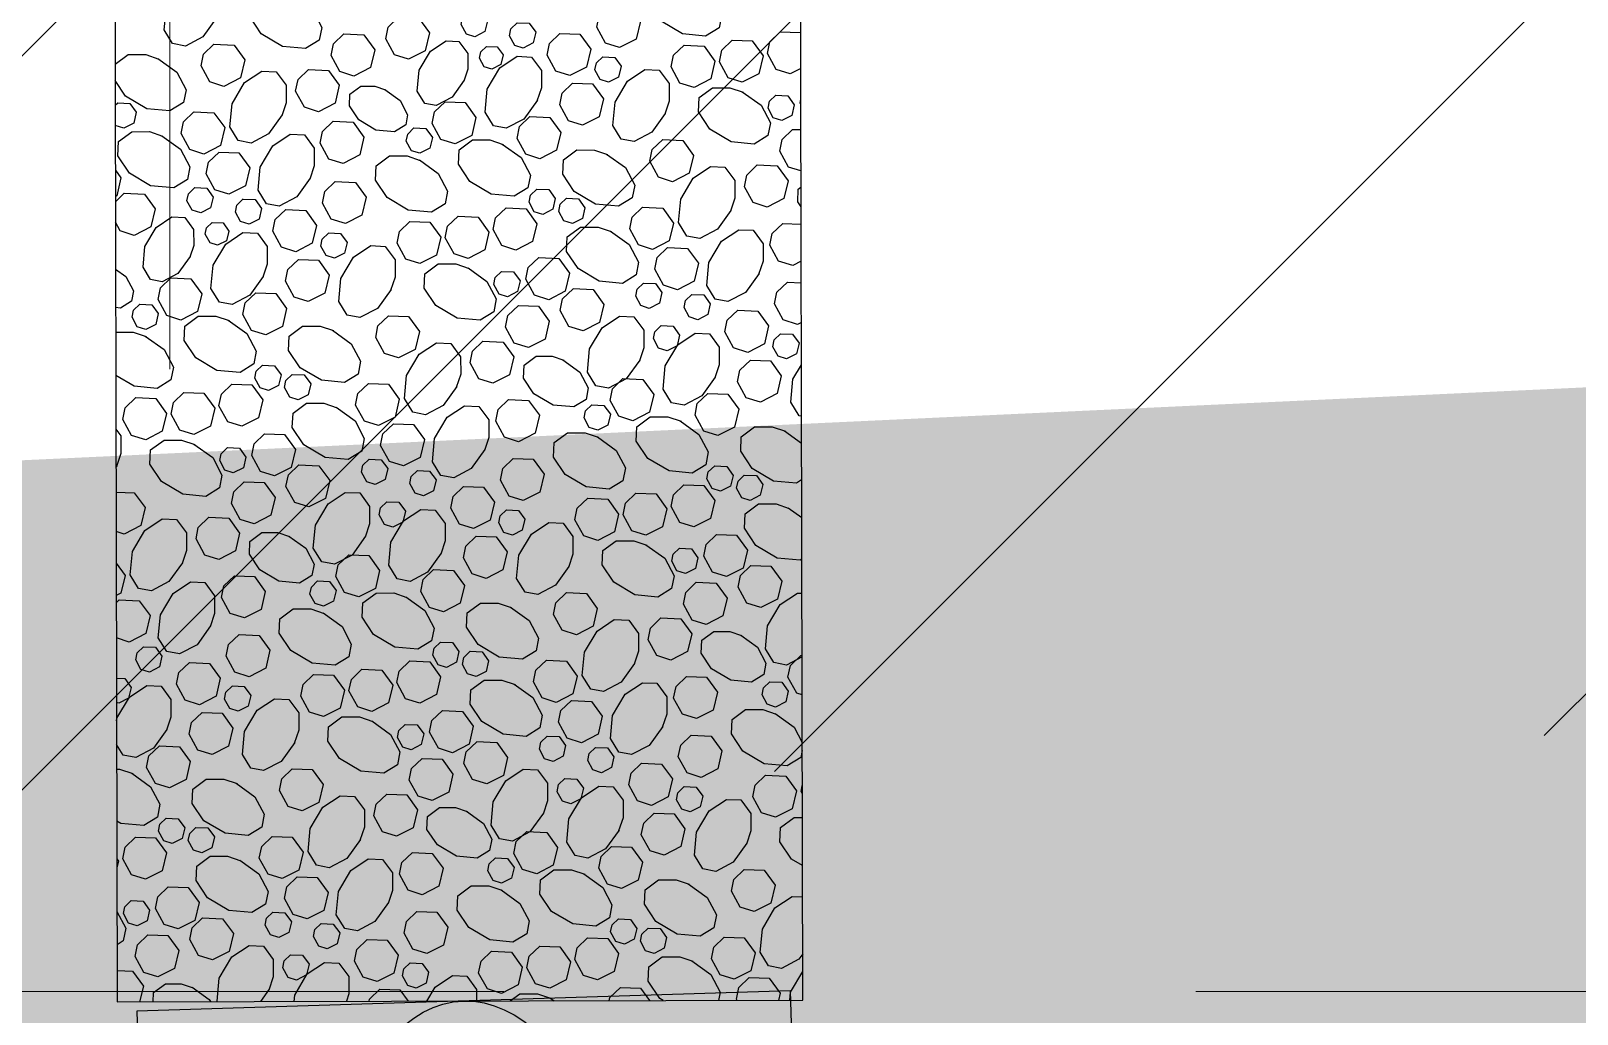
# Model space of a CAD drawing. Header units: feet. Extents: x 7707 to 9528, y 2602 to 5512.
# Drawn here: x 8616.71 to 8627.89, y 4011.76 to 4018.87 of the extents above; entities that cross this region are included whole.
import ezdxf

# ---------------------------------------------------------------- set-up
doc = ezdxf.new("R2010")
doc.units = ezdxf.units.FT
doc.header["$LTSCALE"] = 0.4
doc.header["$MEASUREMENT"] = 0
doc.linetypes.add('HIDDEN', pattern=[0.375, 0.25, -0.125])
for name, color, linetype in [('ECB', 84, 'Continuous'), ('grid', 254, 'HIDDEN'), ('SODDED LOT', 2, 'Continuous'), ('STORM', 7, 'Continuous'), ('STORM INLET', 7, 'Continuous')]:
    doc.layers.add(name, color=color, linetype=linetype)

# ---------------------------------------------------------------- blocks, each defined once
blk = doc.blocks.new('A$C4CC417DA')
at = {"layer": 'STORM', "color": 1, "flags": 128}
blk.add_lwpolyline([(3.97, 16.571), (0, 7.94), (17.261, 0), (21.231, 8.631)], close=True, dxfattribs=at)
for points in [[(8.919, 13.983), (9.046, 14.23), (9.056, 14.232)], [(9.501, 14.027), (9.507, 13.863), (9.369, 13.711), (9.117, 13.695), (8.984, 13.792), (8.919, 13.983)], [(9.692, 13.557), (9.768, 13.705), (9.918, 13.734), (10.039, 13.64), (10.045, 13.485), (9.962, 13.394), (9.811, 13.384), (9.731, 13.443), (9.692, 13.557)], [(9.953, 13.819), (9.932, 13.817), (9.892, 13.847)], [(8.745, 13.331), (8.872, 13.578), (9.122, 13.628), (9.323, 13.47), (9.333, 13.211), (9.195, 13.06), (8.943, 13.043), (8.81, 13.141), (8.745, 13.331)], [(10.218, 13.57), (10.27, 13.673)], [(10.79, 13.433), (10.668, 13.299), (10.416, 13.282), (10.283, 13.38), (10.218, 13.57)], [(7.812, 13.172), (8.091, 13.331), (8.366, 13.345), (8.513, 13.24), (8.539, 13.019), (8.378, 12.741), (8.096, 12.548), (7.811, 12.503), (7.634, 12.595), (7.588, 12.82), (7.69, 13.042), (7.823, 13.182)], [(9.452, 13.156), (9.732, 13.315), (10.007, 13.329), (10.153, 13.224), (10.18, 13.003), (10.018, 12.725), (9.736, 12.531), (9.452, 12.487), (9.275, 12.579), (9.228, 12.804), (9.33, 13.025), (9.463, 13.165)], [(11.244, 13.225), (11.161, 13.212), (11.002, 13.295), (10.993, 13.34)], [(10.46, 12.918), (10.587, 13.164), (10.838, 13.214), (11.038, 13.056), (11.048, 12.798), (10.91, 12.646), (10.659, 12.63), (10.526, 12.727), (10.46, 12.918)], [(11.344, 12.9), (11.46, 13.125)], [(8.53, 12.695), (8.657, 12.942), (8.907, 12.991), (9.108, 12.834), (9.118, 12.575), (8.98, 12.423), (8.728, 12.407), (8.595, 12.505), (8.53, 12.695)], [(11.927, 12.911), (11.932, 12.78), (11.794, 12.628), (11.542, 12.612), (11.409, 12.709), (11.344, 12.9)], [(12.111, 12.616), (12.198, 12.786)], [(10.878, 12.322), (11.037, 12.043), (11.051, 11.768), (10.946, 11.621), (10.725, 11.595), (10.447, 11.756), (10.253, 12.038), (10.209, 12.323), (10.301, 12.5), (10.526, 12.546), (10.747, 12.444), (10.887, 12.311)], [(11.836, 12.309), (11.994, 12.029), (12.008, 11.754), (11.904, 11.608), (11.682, 11.582), (11.404, 11.743), (11.211, 12.025), (11.167, 12.309), (11.258, 12.486), (11.484, 12.533), (11.705, 12.431), (11.845, 12.298)], [(12.697, 12.557), (12.699, 12.496), (12.561, 12.345), (12.309, 12.328), (12.176, 12.426), (12.111, 12.616)], [(7.594, 11.99), (7.721, 12.237), (7.971, 12.286), (8.172, 12.128), (8.182, 11.87), (8.044, 11.719), (7.792, 11.702), (7.659, 11.8), (7.594, 11.99)], [(9.276, 12.061), (9.434, 11.782), (9.449, 11.506), (9.344, 11.36), (9.123, 11.334), (8.845, 11.495), (8.651, 11.777), (8.607, 12.062), (8.699, 12.238), (8.924, 12.285), (9.145, 12.183), (9.285, 12.05)], [(12.718, 12.23), (12.794, 12.378), (12.945, 12.408), (13.065, 12.314), (13.071, 12.158), (12.988, 12.068), (12.837, 12.058), (12.757, 12.116), (12.718, 12.23)], [(13.879, 12.013), (13.86, 11.986), (13.64, 11.96), (13.362, 12.121), (13.232, 12.31)], [(9.591, 11.877), (9.718, 12.124), (9.969, 12.173), (10.17, 12.015), (10.179, 11.757), (10.041, 11.605), (9.79, 11.589), (9.657, 11.687), (9.591, 11.877)], [(12.175, 11.829), (12.302, 12.076), (12.552, 12.125), (12.753, 11.967), (12.763, 11.709), (12.625, 11.557), (12.373, 11.541), (12.24, 11.638), (12.175, 11.829)], [(12.874, 11.698), (13.001, 11.945), (13.251, 11.995), (13.452, 11.837), (13.462, 11.578), (13.324, 11.427), (13.073, 11.41), (12.939, 11.508), (12.874, 11.698)], [(13.963, 11.715), (14.216, 11.858)], [(8.201, 11.604), (8.278, 11.752), (8.428, 11.782), (8.548, 11.687), (8.554, 11.532), (8.471, 11.441), (8.32, 11.431), (8.24, 11.49), (8.202, 11.604)], [(10.978, 11.312), (11.105, 11.558), (11.355, 11.608), (11.556, 11.45), (11.566, 11.192), (11.428, 11.04), (11.176, 11.024), (11.043, 11.121), (10.978, 11.311)], [(14.681, 11.644), (14.691, 11.561), (14.53, 11.283), (14.247, 11.09), (13.963, 11.045), (13.786, 11.137), (13.739, 11.362), (13.841, 11.584), (13.974, 11.724)], [(7.658, 11.203), (7.785, 11.449), (8.035, 11.499), (8.236, 11.341), (8.246, 11.082), (8.108, 10.931), (7.856, 10.915), (7.723, 11.012), (7.658, 11.202)], [(8.357, 11.072), (8.484, 11.319), (8.735, 11.368), (8.936, 11.21), (8.945, 10.952), (8.808, 10.8), (8.556, 10.784), (8.423, 10.881), (8.357, 11.072)], [(10.326, 11.231), (10.453, 11.478), (10.703, 11.527), (10.904, 11.37), (10.914, 11.111), (10.776, 10.96), (10.524, 10.943), (10.391, 11.041), (10.326, 11.231)], [(11.707, 11.342), (11.783, 11.49), (11.933, 11.52), (12.054, 11.425), (12.06, 11.27), (11.977, 11.179), (11.826, 11.169), (11.746, 11.228), (11.707, 11.342)], [(12.884, 11.157), (13.042, 10.878), (13.056, 10.603), (12.951, 10.456), (12.73, 10.43), (12.452, 10.591), (12.259, 10.873), (12.214, 11.158), (12.306, 11.335), (12.532, 11.381), (12.753, 11.279), (12.893, 11.146)], [(14.954, 11.313), (15.154, 11.426)], [(9.447, 11.088), (9.726, 11.246), (10.001, 11.261), (10.147, 11.156), (10.174, 10.935), (10.013, 10.657), (9.731, 10.463), (9.446, 10.419), (9.269, 10.511), (9.222, 10.736), (9.325, 10.957), (9.457, 11.097)], [(13.047, 10.968), (13.174, 11.215), (13.425, 11.264), (13.625, 11.106), (13.635, 10.848), (13.497, 10.696), (13.246, 10.68), (13.112, 10.777), (13.047, 10.968)], [(15.679, 11.185), (15.682, 11.16), (15.521, 10.882), (15.239, 10.688), (14.954, 10.644), (14.777, 10.736), (14.73, 10.961), (14.833, 11.183), (14.965, 11.322)], [(11.284, 10.799), (11.36, 10.947), (11.51, 10.978), (11.63, 10.883), (11.636, 10.727), (11.553, 10.637), (11.402, 10.627), (11.323, 10.685), (11.284, 10.799)], [(11.922, 10.775), (11.998, 10.923), (12.148, 10.952), (12.269, 10.858), (12.275, 10.703), (12.192, 10.612), (12.041, 10.602), (11.961, 10.66), (11.922, 10.775)], [(14.286, 10.951), (14.362, 11.1), (14.513, 11.129), (14.633, 11.034), (14.639, 10.879), (14.556, 10.788), (14.405, 10.779), (14.325, 10.837), (14.286, 10.951)], [(16.907, 10.62), (16.92, 10.377), (16.815, 10.232), (16.594, 10.205), (16.316, 10.366), (16.122, 10.648), (16.078, 10.933), (16.107, 10.988)], [(7.276, 10.728), (7.352, 10.876), (7.503, 10.905), (7.623, 10.811), (7.629, 10.656), (7.546, 10.565), (7.395, 10.555), (7.315, 10.613), (7.276, 10.728)], [(8.367, 10.531), (8.525, 10.251), (8.539, 9.976), (8.434, 9.83), (8.213, 9.803), (7.935, 9.965), (7.742, 10.247), (7.697, 10.532), (7.79, 10.708), (8.015, 10.755), (8.236, 10.653), (8.376, 10.52)], [(10.438, 10.687), (10.717, 10.845), (10.993, 10.859), (11.139, 10.754), (11.165, 10.533), (11.004, 10.256), (10.722, 10.062), (10.437, 10.017), (10.26, 10.109), (10.214, 10.335), (10.316, 10.556), (10.449, 10.696)], [(13.998, 10.632), (14.074, 10.78), (14.225, 10.81), (14.345, 10.715), (14.351, 10.56), (14.268, 10.469), (14.117, 10.459), (14.037, 10.517), (13.998, 10.632)], [(15.461, 10.508), (15.588, 10.755), (15.839, 10.805), (16.04, 10.647), (16.049, 10.388), (15.911, 10.237), (15.659, 10.221), (15.526, 10.318), (15.461, 10.508)], [(8.53, 10.341), (8.657, 10.588), (8.908, 10.638), (9.108, 10.48), (9.118, 10.221), (8.98, 10.07), (8.729, 10.053), (8.595, 10.151), (8.53, 10.341)], [(9.769, 10.325), (9.846, 10.473), (9.996, 10.503), (10.116, 10.408), (10.123, 10.253), (10.04, 10.162), (9.889, 10.152), (9.809, 10.211), (9.77, 10.325)], [(12.23, 10.306), (12.389, 10.026), (12.403, 9.751), (12.298, 9.605), (12.077, 9.579), (11.799, 9.74), (11.606, 10.022), (11.561, 10.307), (11.653, 10.483), (11.878, 10.53), (12.1, 10.428), (12.24, 10.295)], [(13.23, 10.46), (13.51, 10.618), (13.785, 10.632), (13.931, 10.527), (13.957, 10.306), (13.796, 10.029), (13.514, 9.835), (13.229, 9.79), (13.053, 9.882), (13.006, 10.108), (13.108, 10.329), (13.241, 10.469)], [(14.871, 10.258), (14.998, 10.505), (15.248, 10.555), (15.449, 10.397), (15.459, 10.138), (15.321, 9.987), (15.069, 9.971), (14.936, 10.068), (14.871, 10.258)], [(16.883, 10.613), (16.891, 10.627)], [(17.386, 10.4), (17.333, 10.342), (17.081, 10.325), (16.948, 10.423), (16.883, 10.613)], [(6.853, 10.185), (6.929, 10.333), (7.079, 10.363), (7.199, 10.268), (7.206, 10.113), (7.123, 10.022), (6.971, 10.012), (6.892, 10.071), (6.853, 10.185)], [(7.393, 10.203), (7.462, 10.336), (7.597, 10.362), (7.706, 10.277), (7.711, 10.138), (7.636, 10.056), (7.501, 10.047), (7.429, 10.1), (7.394, 10.202)], [(14.056, 10.136), (14.183, 10.383), (14.434, 10.432), (14.634, 10.274), (14.644, 10.016), (14.506, 9.865), (14.254, 9.848), (14.121, 9.946), (14.056, 10.136)], [(9.481, 10.005), (9.557, 10.153), (9.708, 10.183), (9.828, 10.089), (9.834, 9.933), (9.751, 9.843), (9.6, 9.833), (9.52, 9.891), (9.481, 10.005)], [(10.944, 9.882), (11.071, 10.129), (11.322, 10.178), (11.523, 10.021), (11.533, 9.762), (11.395, 9.611), (11.143, 9.594), (11.01, 9.692), (10.945, 9.882)], [(12.366, 9.987), (12.493, 10.233), (12.744, 10.283), (12.945, 10.125), (12.954, 9.867), (12.816, 9.715), (12.565, 9.699), (12.432, 9.796), (12.366, 9.986)], [(16.276, 9.975), (16.527, 10.118), (16.775, 10.13), (16.907, 10.036), (16.93, 9.837), (16.785, 9.587), (16.531, 9.413), (16.275, 9.373), (16.116, 9.455), (16.074, 9.658), (16.166, 9.858), (16.286, 9.983)], [(17.032, 10.068), (17.108, 10.217), (17.258, 10.246), (17.379, 10.152), (17.385, 9.996), (17.302, 9.906), (17.151, 9.896), (17.071, 9.954), (17.032, 10.068)], [(18.086, 10.078), (18.167, 10.02), (18.193, 9.799), (18.032, 9.521), (17.75, 9.327), (17.465, 9.283), (17.288, 9.375), (17.241, 9.6), (17.344, 9.821), (17.477, 9.961)], [(17.466, 9.952), (17.745, 10.11), (17.987, 10.123)], [(7.691, 9.727), (7.834, 9.475), (7.846, 9.227), (7.752, 9.096), (7.553, 9.072), (7.303, 9.217), (7.129, 9.471), (7.089, 9.727), (7.171, 9.886), (7.374, 9.928), (7.573, 9.837), (7.699, 9.717)], [(8.713, 9.833), (8.993, 9.992), (9.268, 10.006), (9.414, 9.901), (9.441, 9.68), (9.279, 9.402), (8.997, 9.209), (8.713, 9.164), (8.536, 9.256), (8.489, 9.481), (8.591, 9.703), (8.724, 9.843)], [(10.354, 9.632), (10.481, 9.879), (10.731, 9.928), (10.932, 9.77), (10.942, 9.512), (10.804, 9.36), (10.552, 9.344), (10.419, 9.442), (10.354, 9.632)], [(14.829, 9.71), (14.905, 9.858), (15.055, 9.888), (15.176, 9.793), (15.182, 9.638), (15.099, 9.547), (14.948, 9.537), (14.868, 9.596), (14.829, 9.71)], [(15.355, 9.724), (15.482, 9.97), (15.733, 10.02), (15.933, 9.862), (15.943, 9.604), (15.805, 9.452), (15.553, 9.436), (15.42, 9.533), (15.355, 9.724)], [(18.634, 9.826), (18.597, 9.823), (18.526, 9.875)], [(7.849, 9.36), (7.976, 9.607), (8.227, 9.656), (8.428, 9.499), (8.438, 9.24), (8.3, 9.089), (8.048, 9.072), (7.915, 9.17), (7.85, 9.36)], [(9.539, 9.509), (9.666, 9.756), (9.917, 9.806), (10.117, 9.648), (10.127, 9.389), (9.989, 9.238), (9.737, 9.222), (9.605, 9.319), (9.539, 9.509)], [(13.882, 9.484), (14.009, 9.731), (14.259, 9.781), (14.46, 9.623), (14.47, 9.365), (14.332, 9.213), (14.08, 9.197), (13.947, 9.294), (13.882, 9.484)], [(18.183, 9.474), (18.311, 9.721), (18.561, 9.771), (18.762, 9.613), (18.772, 9.354), (18.634, 9.203), (18.382, 9.187), (18.249, 9.284), (18.183, 9.474)], [(19.535, 9.411), (19.39, 9.311), (19.105, 9.266), (18.929, 9.358), (18.882, 9.584), (18.931, 9.689)], [(6.514, 9.267), (6.64, 9.514), (6.891, 9.564), (7.092, 9.406), (7.102, 9.148), (6.964, 8.996), (6.712, 8.98), (6.579, 9.077), (6.514, 9.267)], [(11.782, 9.341), (12.034, 9.484), (12.281, 9.496), (12.413, 9.402), (12.437, 9.203), (12.292, 8.953), (12.038, 8.779), (11.781, 8.739), (11.623, 8.821), (11.58, 9.024), (11.673, 9.224), (11.792, 9.349)], [(12.515, 9.442), (12.591, 9.59), (12.742, 9.62), (12.862, 9.525), (12.868, 9.37), (12.785, 9.279), (12.634, 9.269), (12.555, 9.328), (12.515, 9.442)], [(12.949, 9.326), (13.229, 9.484), (13.503, 9.498), (13.65, 9.393), (13.676, 9.172), (13.515, 8.894), (13.233, 8.701), (12.948, 8.656), (12.771, 8.748), (12.725, 8.974), (12.827, 9.195), (12.96, 9.335)], [(14.589, 9.309), (14.869, 9.468), (15.144, 9.482), (15.29, 9.377), (15.317, 9.156), (15.156, 8.878), (14.873, 8.685), (14.589, 8.64), (14.412, 8.732), (14.365, 8.957), (14.468, 9.179), (14.6, 9.319)], [(10.312, 9.084), (10.388, 9.232), (10.538, 9.261), (10.659, 9.167), (10.665, 9.012), (10.582, 8.921), (10.431, 8.911), (10.351, 8.969), (10.312, 9.083)], [(10.838, 9.097), (10.965, 9.344), (11.216, 9.394), (11.416, 9.236), (11.426, 8.977), (11.288, 8.826), (11.037, 8.81), (10.904, 8.907), (10.839, 9.097)], [(15.597, 9.071), (15.724, 9.318), (15.975, 9.367), (16.175, 9.209), (16.186, 8.951), (16.047, 8.8), (15.796, 8.783), (15.663, 8.88), (15.597, 9.071)], [(16.481, 9.053), (16.608, 9.3), (16.859, 9.349), (17.059, 9.191), (17.069, 8.933), (16.931, 8.782), (16.679, 8.765), (16.546, 8.863), (16.481, 9.053)], [(20.647, 8.9), (20.69, 8.822), (20.705, 8.547), (20.6, 8.401), (20.379, 8.374), (20.101, 8.536), (19.907, 8.818), (19.863, 9.102), (19.929, 9.23)], [(9.365, 8.858), (9.492, 9.105), (9.743, 9.154), (9.943, 8.997), (9.954, 8.738), (9.816, 8.587), (9.563, 8.57), (9.431, 8.668), (9.365, 8.858)], [(13.667, 8.848), (13.794, 9.095), (14.045, 9.144), (14.245, 8.986), (14.255, 8.728), (14.117, 8.577), (13.865, 8.56), (13.732, 8.658), (13.667, 8.848)], [(17.248, 8.769), (17.375, 9.016), (17.625, 9.065), (17.826, 8.908), (17.836, 8.649), (17.698, 8.498), (17.446, 8.481), (17.313, 8.579), (17.248, 8.769)], [(18.93, 8.84), (19.088, 8.561), (19.103, 8.286), (18.998, 8.14), (18.777, 8.113), (18.499, 8.274), (18.305, 8.557), (18.261, 8.841), (18.352, 9.018), (18.578, 9.065), (18.799, 8.962), (18.939, 8.83)], [(7.345, 8.675), (7.571, 8.803), (7.794, 8.814), (7.912, 8.73), (7.934, 8.55), (7.803, 8.326), (7.575, 8.169), (7.344, 8.133), (7.201, 8.207), (7.163, 8.39), (7.246, 8.569), (7.354, 8.682)], [(7.998, 8.816), (8.075, 8.964), (8.225, 8.993), (8.345, 8.899), (8.351, 8.744), (8.269, 8.653), (8.117, 8.643), (8.038, 8.702), (7.998, 8.816)], [(8.432, 8.699), (8.712, 8.858), (8.987, 8.872), (9.133, 8.767), (9.159, 8.546), (8.998, 8.268), (8.716, 8.074), (8.431, 8.03), (8.255, 8.122), (8.208, 8.347), (8.31, 8.569), (8.443, 8.708)], [(10.073, 8.683), (10.352, 8.841), (10.627, 8.855), (10.773, 8.751), (10.8, 8.53), (10.639, 8.252), (10.357, 8.059), (10.072, 8.014), (9.895, 8.106), (9.849, 8.331), (9.951, 8.552), (10.084, 8.692)], [(19.245, 8.656), (19.372, 8.903), (19.622, 8.953), (19.823, 8.795), (19.833, 8.536), (19.695, 8.385), (19.443, 8.368), (19.31, 8.466), (19.245, 8.656)], [(21.155, 8.466), (21.058, 8.522), (20.87, 8.797)], [(6.408, 8.483), (6.535, 8.73), (6.785, 8.779), (6.986, 8.622), (6.996, 8.363), (6.858, 8.212), (6.606, 8.195), (6.473, 8.292), (6.408, 8.483)], [(11.081, 8.444), (11.208, 8.691), (11.458, 8.741), (11.659, 8.583), (11.669, 8.324), (11.531, 8.173), (11.279, 8.156), (11.146, 8.254), (11.081, 8.444)], [(11.964, 8.426), (12.091, 8.673), (12.342, 8.723), (12.542, 8.565), (12.552, 8.307), (12.415, 8.155), (12.163, 8.139), (12.03, 8.236), (11.965, 8.426)], [(16.015, 8.475), (16.174, 8.196), (16.188, 7.921), (16.083, 7.774), (15.862, 7.748), (15.584, 7.909), (15.391, 8.191), (15.346, 8.476), (15.438, 8.653), (15.663, 8.7), (15.885, 8.597), (16.024, 8.464)], [(16.973, 8.462), (17.131, 8.182), (17.145, 7.907), (17.041, 7.761), (16.819, 7.735), (16.542, 7.896), (16.348, 8.178), (16.304, 8.463), (16.395, 8.639), (16.621, 8.686), (16.842, 8.584), (16.982, 8.451)], [(9.15, 8.222), (9.277, 8.468), (9.528, 8.518), (9.729, 8.36), (9.738, 8.102), (9.6, 7.951), (9.349, 7.934), (9.215, 8.031), (9.15, 8.222)], [(12.731, 8.143), (12.858, 8.39), (13.109, 8.439), (13.309, 8.282), (13.319, 8.023), (13.181, 7.872), (12.929, 7.855), (12.796, 7.953), (12.731, 8.143)], [(14.413, 8.214), (14.572, 7.935), (14.586, 7.66), (14.481, 7.513), (14.26, 7.487), (13.982, 7.648), (13.788, 7.93), (13.744, 8.215), (13.836, 8.392), (14.061, 8.438), (14.283, 8.336), (14.423, 8.203)], [(17.855, 8.384), (17.931, 8.532), (18.082, 8.561), (18.202, 8.467), (18.208, 8.312), (18.125, 8.221), (17.974, 8.211), (17.894, 8.269), (17.855, 8.384)], [(20.632, 8.091), (20.759, 8.338), (21.009, 8.388), (21.09, 8.324)], [(5.642, 8.069), (5.922, 8.227), (6.197, 8.241), (6.343, 8.136), (6.369, 7.915), (6.208, 7.637), (5.926, 7.444), (5.641, 7.399), (5.464, 7.491), (5.418, 7.716), (5.52, 7.938), (5.653, 8.078)], [(14.728, 8.03), (14.855, 8.277), (15.106, 8.326), (15.307, 8.169), (15.317, 7.91), (15.179, 7.759), (14.927, 7.742), (14.794, 7.839), (14.729, 8.03)], [(17.312, 7.982), (17.439, 8.229), (17.689, 8.278), (17.89, 8.121), (17.9, 7.862), (17.762, 7.711), (17.51, 7.694), (17.377, 7.792), (17.312, 7.982)], [(18.011, 7.851), (18.138, 8.098), (18.388, 8.147), (18.589, 7.99), (18.599, 7.731), (18.461, 7.58), (18.21, 7.563), (18.077, 7.661), (18.011, 7.851)], [(19.98, 8.011), (20.107, 8.258), (20.357, 8.307), (20.558, 8.149), (20.568, 7.891), (20.43, 7.739), (20.178, 7.723), (20.045, 7.82), (19.98, 8.01)], [(6.65, 7.83), (6.777, 8.077), (7.027, 8.126), (7.228, 7.969), (7.238, 7.71), (7.1, 7.559), (6.848, 7.542), (6.715, 7.64), (6.65, 7.83)], [(7.444, 7.839), (7.571, 8.085), (7.822, 8.135), (8.022, 7.977), (8.032, 7.719), (7.894, 7.567), (7.643, 7.551), (7.509, 7.648), (7.444, 7.839)], [(11.499, 7.849), (11.657, 7.57), (11.671, 7.294), (11.566, 7.148), (11.345, 7.122), (11.067, 7.283), (10.874, 7.565), (10.829, 7.85), (10.921, 8.027), (11.146, 8.073), (11.368, 7.971), (11.508, 7.838)], [(12.456, 7.836), (12.614, 7.556), (12.629, 7.281), (12.524, 7.135), (12.303, 7.108), (12.025, 7.269), (11.831, 7.552), (11.787, 7.836), (11.879, 8.013), (12.104, 8.06), (12.325, 7.957), (12.465, 7.825)], [(13.338, 7.757), (13.415, 7.905), (13.565, 7.935), (13.685, 7.84), (13.691, 7.685), (13.609, 7.594), (13.457, 7.585), (13.378, 7.643), (13.338, 7.757)], [(19.101, 7.868), (19.38, 8.026), (19.655, 8.04), (19.801, 7.935), (19.828, 7.714), (19.667, 7.436), (19.385, 7.243), (19.1, 7.198), (18.923, 7.29), (18.876, 7.515), (18.979, 7.737), (19.111, 7.877)], [(20.851, 7.805), (20.83, 7.803), (20.697, 7.901), (20.632, 8.091)], [(8.214, 7.516), (8.341, 7.763), (8.592, 7.813), (8.793, 7.655), (8.802, 7.397), (8.665, 7.245), (8.413, 7.229), (8.28, 7.326), (8.214, 7.516)], [(9.896, 7.588), (10.055, 7.308), (10.069, 7.033), (9.964, 6.887), (9.743, 6.861), (9.465, 7.022), (9.272, 7.304), (9.227, 7.589), (9.319, 7.765), (9.544, 7.812), (9.766, 7.71), (9.906, 7.577)], [(16.115, 7.465), (16.242, 7.711), (16.492, 7.761), (16.693, 7.604), (16.703, 7.345), (16.565, 7.193), (16.313, 7.177), (16.18, 7.275), (16.115, 7.465)], [(10.212, 7.404), (10.338, 7.65), (10.589, 7.7), (10.79, 7.542), (10.8, 7.284), (10.662, 7.132), (10.41, 7.116), (10.277, 7.213), (10.212, 7.404)], [(12.795, 7.355), (12.922, 7.602), (13.172, 7.652), (13.373, 7.494), (13.383, 7.236), (13.245, 7.084), (12.994, 7.068), (12.86, 7.165), (12.795, 7.356)], [(13.494, 7.225), (13.621, 7.472), (13.872, 7.521), (14.073, 7.363), (14.083, 7.105), (13.945, 6.953), (13.693, 6.937), (13.56, 7.035), (13.494, 7.225)], [(15.463, 7.384), (15.59, 7.631), (15.84, 7.68), (16.041, 7.523), (16.051, 7.264), (15.913, 7.113), (15.661, 7.097), (15.528, 7.194), (15.463, 7.384)], [(16.844, 7.495), (16.92, 7.643), (17.071, 7.673), (17.191, 7.578), (17.197, 7.423), (17.114, 7.332), (16.963, 7.323), (16.883, 7.381), (16.844, 7.495)], [(18.021, 7.31), (18.179, 7.031), (18.193, 6.756), (18.088, 6.61), (17.867, 6.583), (17.589, 6.744), (17.396, 7.026), (17.351, 7.311), (17.443, 7.488), (17.669, 7.534), (17.89, 7.432), (18.03, 7.299)], [(20.092, 7.466), (20.371, 7.625), (20.646, 7.639), (20.743, 7.57)], [(7.068, 7.235), (7.226, 6.955), (7.24, 6.68), (7.135, 6.534), (6.914, 6.507), (6.637, 6.669), (6.443, 6.951), (6.398, 7.235), (6.49, 7.412), (6.716, 7.459), (6.937, 7.357), (7.077, 7.224)], [(8.025, 7.221), (8.183, 6.942), (8.198, 6.667), (8.093, 6.52), (7.872, 6.494), (7.594, 6.655), (7.4, 6.937), (7.356, 7.222), (7.448, 7.398), (7.673, 7.445), (7.895, 7.343), (8.035, 7.21)], [(8.821, 7.131), (8.898, 7.279), (9.048, 7.309), (9.168, 7.214), (9.175, 7.059), (9.092, 6.968), (8.941, 6.958), (8.861, 7.017), (8.822, 7.131)], [(14.584, 7.241), (14.863, 7.4), (15.138, 7.414), (15.284, 7.309), (15.311, 7.088), (15.15, 6.81), (14.868, 6.617), (14.583, 6.572), (14.406, 6.664), (14.36, 6.889), (14.462, 7.111), (14.595, 7.25)], [(18.184, 7.121), (18.311, 7.368), (18.562, 7.417), (18.762, 7.259), (18.772, 7.001), (18.634, 6.85), (18.382, 6.833), (18.249, 6.931), (18.184, 7.121)], [(20.423, 6.874), (20.376, 6.842), (20.091, 6.797), (19.914, 6.889), (19.867, 7.114), (19.97, 7.336), (20.102, 7.476)], [(5.465, 6.974), (5.624, 6.694), (5.638, 6.419), (5.533, 6.272), (5.312, 6.246), (5.034, 6.408), (4.841, 6.689), (4.796, 6.974), (4.888, 7.151), (5.114, 7.198), (5.335, 7.095), (5.475, 6.962)], [(5.781, 6.789), (5.908, 7.036), (6.158, 7.085), (6.359, 6.928), (6.369, 6.669), (6.231, 6.518), (5.979, 6.501), (5.846, 6.599), (5.781, 6.789)], [(11.598, 6.838), (11.725, 7.085), (11.976, 7.135), (12.176, 6.977), (12.186, 6.719), (12.048, 6.567), (11.796, 6.551), (11.663, 6.648), (11.598, 6.839)], [(16.42, 6.953), (16.497, 7.101), (16.647, 7.13), (16.767, 7.036), (16.774, 6.881), (16.691, 6.79), (16.539, 6.78), (16.46, 6.838), (16.42, 6.953)], [(17.059, 6.928), (17.135, 7.076), (17.285, 7.106), (17.406, 7.011), (17.412, 6.856), (17.329, 6.765), (17.178, 6.755), (17.098, 6.814), (17.059, 6.928)], [(19.423, 7.105), (19.499, 7.253), (19.65, 7.282), (19.77, 7.188), (19.776, 7.033), (19.693, 6.942), (19.542, 6.932), (19.463, 6.99), (19.423, 7.105)], [(8.278, 6.729), (8.405, 6.976), (8.656, 7.025), (8.856, 6.868), (8.866, 6.609), (8.729, 6.458), (8.477, 6.441), (8.343, 6.539), (8.278, 6.729)], [(8.978, 6.598), (9.104, 6.845), (9.355, 6.895), (9.556, 6.737), (9.566, 6.478), (9.428, 6.327), (9.176, 6.311), (9.043, 6.408), (8.978, 6.598)], [(10.946, 6.758), (11.073, 7.005), (11.324, 7.054), (11.525, 6.897), (11.534, 6.638), (11.396, 6.487), (11.145, 6.47), (11.011, 6.568), (10.947, 6.758)], [(12.327, 6.869), (12.403, 7.017), (12.554, 7.047), (12.674, 6.952), (12.68, 6.797), (12.598, 6.706), (12.446, 6.696), (12.366, 6.755), (12.328, 6.869)], [(13.504, 6.684), (13.663, 6.404), (13.677, 6.129), (13.572, 5.983), (13.35, 5.957), (13.073, 6.118), (12.879, 6.4), (12.835, 6.685), (12.927, 6.861), (13.152, 6.908), (13.373, 6.806), (13.513, 6.673)], [(15.575, 6.84), (15.854, 6.998), (16.13, 7.013), (16.276, 6.908), (16.302, 6.686), (16.141, 6.409), (15.859, 6.215), (15.574, 6.171), (15.397, 6.263), (15.351, 6.488), (15.453, 6.709), (15.586, 6.849)], [(19.135, 6.785), (19.211, 6.933), (19.362, 6.963), (19.482, 6.868), (19.488, 6.713), (19.405, 6.622), (19.254, 6.612), (19.174, 6.671), (19.135, 6.785)], [(10.067, 6.615), (10.347, 6.773), (10.621, 6.788), (10.768, 6.682), (10.794, 6.461), (10.633, 6.184), (10.351, 5.99), (10.066, 5.945), (9.889, 6.037), (9.843, 6.263), (9.945, 6.484), (10.078, 6.624)], [(13.667, 6.494), (13.794, 6.741), (14.045, 6.791), (14.245, 6.633), (14.255, 6.374), (14.118, 6.223), (13.866, 6.207), (13.732, 6.304), (13.667, 6.494)], [(14.907, 6.478), (14.983, 6.626), (15.133, 6.656), (15.253, 6.561), (15.26, 6.406), (15.177, 6.315), (15.026, 6.305), (14.946, 6.364), (14.907, 6.478)], [(17.367, 6.459), (17.526, 6.179), (17.54, 5.904), (17.435, 5.758), (17.214, 5.732), (16.936, 5.893), (16.743, 6.175), (16.698, 6.46), (16.79, 6.636), (17.016, 6.683), (17.237, 6.581), (17.377, 6.448)], [(18.367, 6.613), (18.647, 6.771), (18.922, 6.785), (19.068, 6.681), (19.094, 6.459), (18.933, 6.182), (18.651, 5.988), (18.366, 5.944), (18.19, 6.035), (18.143, 6.261), (18.245, 6.482), (18.378, 6.622)], [(20.008, 6.411), (20.135, 6.658), (20.343, 6.699)], [(6.516, 6.144), (6.642, 6.39), (6.893, 6.44), (7.094, 6.282), (7.104, 6.024), (6.966, 5.872), (6.714, 5.856), (6.581, 5.953), (6.516, 6.143)], [(7.167, 6.224), (7.294, 6.471), (7.545, 6.52), (7.746, 6.363), (7.755, 6.104), (7.618, 5.953), (7.366, 5.937), (7.233, 6.034), (7.168, 6.224)], [(7.897, 6.254), (7.973, 6.402), (8.123, 6.432), (8.244, 6.337), (8.249, 6.182), (8.167, 6.092), (8.016, 6.082), (7.936, 6.14), (7.896, 6.254)], [(11.904, 6.326), (11.98, 6.474), (12.13, 6.504), (12.25, 6.409), (12.257, 6.254), (12.174, 6.163), (12.023, 6.154), (11.943, 6.212), (11.904, 6.326)], [(12.542, 6.301), (12.618, 6.45), (12.769, 6.479), (12.889, 6.384), (12.895, 6.23), (12.812, 6.139), (12.661, 6.129), (12.581, 6.187), (12.542, 6.301)], [(17.503, 6.14), (17.63, 6.387), (17.881, 6.436), (18.082, 6.278), (18.092, 6.02), (17.954, 5.868), (17.702, 5.852), (17.568, 5.949), (17.503, 6.14)], [(19.193, 6.289), (19.32, 6.536), (19.571, 6.585), (19.771, 6.428), (19.781, 6.169), (19.643, 6.018), (19.391, 6.001), (19.258, 6.099), (19.193, 6.289)], [(8.987, 6.058), (9.146, 5.778), (9.16, 5.503), (9.055, 5.357), (8.834, 5.33), (8.556, 5.492), (8.363, 5.773), (8.318, 6.058), (8.41, 6.235), (8.635, 6.282), (8.857, 6.18), (8.997, 6.047)], [(11.058, 6.214), (11.338, 6.372), (11.613, 6.386), (11.759, 6.281), (11.785, 6.06), (11.624, 5.782), (11.342, 5.589), (11.057, 5.544), (10.881, 5.636), (10.834, 5.862), (10.936, 6.083), (11.069, 6.223)], [(14.618, 6.159), (14.695, 6.307), (14.845, 6.336), (14.965, 6.242), (14.971, 6.087), (14.888, 5.996), (14.737, 5.986), (14.657, 6.044), (14.618, 6.158)], [(16.081, 6.035), (16.208, 6.282), (16.459, 6.331), (16.66, 6.174), (16.67, 5.915), (16.532, 5.764), (16.28, 5.747), (16.147, 5.845), (16.082, 6.035)], [(20.11, 6.194), (20.073, 6.221), (20.008, 6.411)], [(5.457, 5.43), (5.412, 5.649), (5.514, 5.87), (5.647, 6.01)], [(5.636, 6.001), (5.916, 6.159), (6.191, 6.173), (6.337, 6.068), (6.363, 5.847), (6.202, 5.569), (5.92, 5.376), (5.662, 5.335)], [(9.15, 5.868), (9.278, 6.115), (9.528, 6.164), (9.729, 6.007), (9.739, 5.748), (9.601, 5.597), (9.349, 5.58), (9.216, 5.678), (9.151, 5.868)], [(10.39, 5.852), (10.466, 6), (10.616, 6.029), (10.737, 5.935), (10.743, 5.78), (10.66, 5.689), (10.509, 5.679), (10.429, 5.738), (10.39, 5.852)], [(12.851, 5.833), (13.009, 5.553), (13.023, 5.278), (12.919, 5.132), (12.697, 5.105), (12.419, 5.267), (12.226, 5.549), (12.181, 5.833), (12.273, 6.01), (12.499, 6.057), (12.72, 5.955), (12.86, 5.822)], [(13.85, 5.987), (14.13, 6.145), (14.405, 6.159), (14.551, 6.054), (14.578, 5.833), (14.416, 5.555), (14.134, 5.362), (13.849, 5.317), (13.673, 5.409), (13.626, 5.634), (13.728, 5.856), (13.861, 5.996)], [(15.491, 5.785), (15.618, 6.032), (15.868, 6.081), (16.069, 5.924), (16.079, 5.665), (15.941, 5.514), (15.689, 5.497), (15.556, 5.595), (15.491, 5.785)], [(7.473, 5.712), (7.549, 5.86), (7.699, 5.89), (7.82, 5.795), (7.826, 5.64), (7.743, 5.549), (7.592, 5.539), (7.512, 5.598), (7.473, 5.712)], [(8.014, 5.729), (8.082, 5.863), (8.218, 5.889), (8.326, 5.804), (8.331, 5.665), (8.257, 5.583), (8.121, 5.574), (8.049, 5.626), (8.014, 5.729)], [(12.986, 5.513), (13.114, 5.76), (13.364, 5.81), (13.565, 5.652), (13.575, 5.394), (13.437, 5.242), (13.185, 5.226), (13.052, 5.323), (12.987, 5.513)], [(14.676, 5.663), (14.803, 5.909), (15.054, 5.959), (15.255, 5.801), (15.264, 5.543), (15.127, 5.391), (14.875, 5.375), (14.742, 5.472), (14.676, 5.663)], [(19.019, 5.637), (19.146, 5.884), (19.397, 5.934), (19.597, 5.776), (19.607, 5.518), (19.469, 5.366), (19.218, 5.35), (19.084, 5.447), (19.019, 5.638)], [(6.627, 5.599), (6.907, 5.758), (7.182, 5.772), (7.328, 5.667), (7.355, 5.446), (7.193, 5.168), (6.911, 4.975), (6.626, 4.93), (6.45, 5.022), (6.403, 5.247), (6.505, 5.469), (6.638, 5.609)], [(10.102, 5.532), (10.178, 5.68), (10.328, 5.71), (10.448, 5.615), (10.454, 5.46), (10.372, 5.369), (10.22, 5.359), (10.141, 5.418), (10.102, 5.532)], [(11.565, 5.409), (11.692, 5.656), (11.942, 5.705), (12.143, 5.547), (12.153, 5.289), (12.015, 5.137), (11.763, 5.121), (11.63, 5.219), (11.565, 5.409)], [(16.896, 5.502), (17.148, 5.644), (17.395, 5.657), (17.527, 5.563), (17.551, 5.364), (17.406, 5.114), (17.152, 4.94), (16.895, 4.899), (16.737, 4.982), (16.694, 5.185), (16.786, 5.384), (16.906, 5.51)], [(17.652, 5.595), (17.728, 5.743), (17.879, 5.773), (17.999, 5.678), (18.005, 5.523), (17.922, 5.433), (17.771, 5.422), (17.692, 5.481), (17.652, 5.595)], [(18.086, 5.479), (18.366, 5.637), (18.641, 5.651), (18.787, 5.546), (18.813, 5.325), (18.652, 5.048), (18.37, 4.854), (18.085, 4.809), (17.909, 4.901), (17.862, 5.127), (17.964, 5.348), (18.097, 5.488)], [(5.959, 5.237), (6.035, 5.386), (6.185, 5.415), (6.306, 5.321), (6.312, 5.166), (6.229, 5.074)], [(8.311, 5.253), (8.454, 5.002), (8.466, 4.754), (8.372, 4.623), (8.173, 4.599), (7.923, 4.744), (7.749, 4.998), (7.709, 5.254), (7.792, 5.413), (7.994, 5.455), (8.194, 5.363), (8.32, 5.244)], [(9.334, 5.36), (9.613, 5.519), (9.888, 5.533), (10.034, 5.428), (10.061, 5.207), (9.9, 4.929), (9.618, 4.736), (9.333, 4.691), (9.156, 4.783), (9.11, 5.008), (9.212, 5.23), (9.345, 5.37)], [(10.974, 5.159), (11.101, 5.406), (11.352, 5.455), (11.553, 5.297), (11.563, 5.039), (11.424, 4.887), (11.172, 4.871), (11.04, 4.968), (10.974, 5.159)], [(15.449, 5.237), (15.525, 5.385), (15.676, 5.415), (15.796, 5.32), (15.802, 5.165), (15.719, 5.074), (15.568, 5.064), (15.488, 5.122), (15.449, 5.237)], [(15.975, 5.25), (16.102, 5.497), (16.353, 5.547), (16.554, 5.389), (16.563, 5.13), (16.426, 4.979), (16.174, 4.962), (16.041, 5.06), (15.976, 5.25)], [(19.536, 4.946), (19.502, 5.11), (19.605, 5.332), (19.738, 5.472)], [(19.726, 5.463), (19.791, 5.499)], [(5.975, 5.192), (5.959, 5.237)], [(8.47, 4.887), (8.597, 5.134), (8.847, 5.183), (9.048, 5.026), (9.058, 4.767), (8.92, 4.616), (8.668, 4.599), (8.535, 4.697), (8.47, 4.887)], [(10.159, 5.036), (10.287, 5.283), (10.537, 5.333), (10.738, 5.175), (10.748, 4.916), (10.61, 4.765), (10.358, 4.748), (10.225, 4.846), (10.16, 5.036)], [(13.135, 4.969), (13.212, 5.117), (13.362, 5.147), (13.482, 5.052), (13.488, 4.897), (13.405, 4.806), (13.254, 4.796), (13.175, 4.855), (13.135, 4.969)], [(14.502, 5.011), (14.629, 5.258), (14.88, 5.308), (15.081, 5.15), (15.09, 4.891), (14.952, 4.74), (14.7, 4.724), (14.568, 4.821), (14.502, 5.011)], [(18.804, 5.001), (18.931, 5.248), (19.181, 5.297), (19.382, 5.14), (19.392, 4.881), (19.254, 4.73), (19.002, 4.713), (18.869, 4.811), (18.804, 5.001)], [(7.134, 4.794), (7.261, 5.041), (7.511, 5.091), (7.712, 4.933), (7.722, 4.674), (7.584, 4.523), (7.448, 4.514)], [(12.403, 4.868), (12.654, 5.01), (12.902, 5.023), (13.033, 4.929), (13.057, 4.73), (12.912, 4.48), (12.658, 4.306), (12.402, 4.266), (12.243, 4.348), (12.201, 4.551), (12.293, 4.75), (12.412, 4.876)], [(13.569, 4.852), (13.849, 5.011), (14.124, 5.025), (14.27, 4.92), (14.297, 4.699), (14.135, 4.421), (13.853, 4.228), (13.568, 4.183), (13.392, 4.275), (13.345, 4.5), (13.447, 4.722), (13.58, 4.862)], [(15.21, 4.836), (15.489, 4.994), (15.764, 5.009), (15.911, 4.904), (15.937, 4.683), (15.776, 4.405), (15.494, 4.211), (15.209, 4.167), (15.032, 4.259), (14.986, 4.484), (15.088, 4.705), (15.221, 4.845)], [(6.793, 4.815), (6.921, 4.84), (7.122, 4.683), (7.122, 4.664)], [(7.189, 4.633), (7.134, 4.794)], [(10.932, 4.611), (11.008, 4.758), (11.159, 4.788), (11.279, 4.694), (11.285, 4.538), (11.203, 4.448), (11.051, 4.438), (10.972, 4.496), (10.932, 4.61)], [(11.459, 4.624), (11.586, 4.871), (11.836, 4.92), (12.037, 4.763), (12.047, 4.504), (11.909, 4.353), (11.657, 4.336), (11.524, 4.434), (11.459, 4.624)], [(16.218, 4.597), (16.344, 4.844), (16.595, 4.894), (16.796, 4.736), (16.806, 4.477), (16.668, 4.326), (16.416, 4.31), (16.283, 4.407), (16.218, 4.597)], [(17.101, 4.58), (17.228, 4.826), (17.479, 4.876), (17.679, 4.718), (17.689, 4.46), (17.552, 4.308), (17.3, 4.292), (17.167, 4.389), (17.102, 4.58)], [(8.619, 4.343), (8.695, 4.491), (8.845, 4.52), (8.966, 4.426), (8.972, 4.271), (8.889, 4.18), (8.737, 4.17), (8.658, 4.228), (8.619, 4.343)], [(9.985, 4.385), (10.112, 4.632), (10.363, 4.681), (10.564, 4.523), (10.574, 4.265), (10.436, 4.114), (10.184, 4.097), (10.051, 4.194), (9.986, 4.385)], [(14.287, 4.375), (14.414, 4.622), (14.665, 4.671), (14.866, 4.514), (14.876, 4.255), (14.737, 4.104), (14.486, 4.087), (14.353, 4.184), (14.287, 4.375)], [(17.868, 4.296), (17.995, 4.543), (18.245, 4.592), (18.446, 4.435), (18.456, 4.176), (18.318, 4.025), (18.066, 4.008), (17.934, 4.106), (17.868, 4.296)], [(19.054, 3.897), (18.926, 4.083), (18.881, 4.368), (18.973, 4.545), (19.198, 4.592), (19.343, 4.525)], [(8.038, 4.243), (8.192, 4.33), (8.414, 4.341), (8.533, 4.256), (8.554, 4.077), (8.521, 4.02)], [(9.052, 4.226), (9.332, 4.384), (9.607, 4.399), (9.753, 4.294), (9.78, 4.073), (9.618, 3.795), (9.375, 3.628)], [(10.693, 4.21), (10.973, 4.368), (11.248, 4.382), (11.394, 4.277), (11.42, 4.056), (11.259, 3.779), (10.977, 3.585), (10.692, 3.54), (10.515, 3.632), (10.469, 3.858), (10.571, 4.079), (10.704, 4.219)], [(8.83, 3.878), (8.931, 4.096), (9.063, 4.236)], [(11.701, 3.971), (11.828, 4.218), (12.078, 4.267), (12.279, 4.11), (12.289, 3.851), (12.151, 3.7), (11.899, 3.684), (11.766, 3.781), (11.701, 3.971)], [(12.585, 3.953), (12.711, 4.2), (12.962, 4.25), (13.163, 4.092), (13.173, 3.833), (13.035, 3.682), (12.783, 3.666), (12.65, 3.763), (12.585, 3.953)], [(16.636, 4.002), (16.794, 3.723), (16.808, 3.447), (16.703, 3.301), (16.482, 3.275), (16.204, 3.436), (16.011, 3.718), (15.966, 4.003), (16.058, 4.18), (16.284, 4.226), (16.505, 4.124), (16.645, 3.992)], [(17.593, 3.989), (17.751, 3.709), (17.766, 3.434), (17.661, 3.288), (17.44, 3.261), (17.162, 3.423), (16.968, 3.705), (16.924, 3.99), (17.016, 4.166), (17.241, 4.213), (17.462, 4.111), (17.602, 3.978)], [(18.475, 3.91), (18.552, 4.058), (18.702, 4.088), (18.822, 3.994), (18.829, 3.838), (18.746, 3.748), (18.594, 3.738), (18.515, 3.796), (18.476, 3.91)], [(9.77, 3.748), (9.897, 3.995), (10.148, 4.045), (10.349, 3.887), (10.359, 3.629), (10.221, 3.477), (9.969, 3.461), (9.836, 3.558), (9.77, 3.748)], [(13.351, 3.669), (13.478, 3.917), (13.729, 3.966), (13.93, 3.808), (13.94, 3.55), (13.801, 3.398), (13.55, 3.382), (13.417, 3.479), (13.352, 3.67)], [(15.033, 3.741), (15.192, 3.462), (15.206, 3.186), (15.101, 3.04), (14.88, 3.014), (14.602, 3.175), (14.409, 3.457), (14.364, 3.742), (14.456, 3.918), (14.681, 3.965), (14.903, 3.863), (15.043, 3.73)], [(15.349, 3.556), (15.475, 3.804), (15.726, 3.853), (15.927, 3.695), (15.937, 3.437), (15.799, 3.285), (15.547, 3.269), (15.414, 3.366), (15.349, 3.557)], [(17.932, 3.509), (18.059, 3.755), (18.31, 3.805), (18.51, 3.647), (18.52, 3.389), (18.382, 3.237), (18.131, 3.221), (17.997, 3.318), (17.932, 3.508)], [(18.631, 3.378), (18.758, 3.625), (18.946, 3.662)], [(12.119, 3.376), (12.277, 3.096), (12.291, 2.821), (12.186, 2.675), (11.965, 2.649), (11.688, 2.81), (11.494, 3.092), (11.449, 3.377), (11.541, 3.553), (11.767, 3.6), (11.988, 3.498), (12.128, 3.365)], [(13.076, 3.362), (13.235, 3.083), (13.249, 2.808), (13.144, 2.662), (12.923, 2.635), (12.645, 2.796), (12.452, 3.078), (12.407, 3.363), (12.499, 3.54), (12.724, 3.587), (12.946, 3.484), (13.086, 3.351)], [(13.958, 3.284), (14.035, 3.432), (14.185, 3.462), (14.306, 3.367), (14.312, 3.212), (14.229, 3.121), (14.078, 3.111), (13.998, 3.17), (13.959, 3.284)], [(10.053, 3.316), (10.165, 3.339), (10.386, 3.237), (10.526, 3.104)], [(10.843, 2.952), (10.959, 3.177), (11.209, 3.227), (11.41, 3.069), (11.42, 2.81), (11.341, 2.723)], [(16.735, 2.992), (16.862, 3.239), (17.113, 3.288), (17.313, 3.13), (17.323, 2.872), (17.185, 2.72), (16.934, 2.704), (16.801, 2.801), (16.736, 2.992)], [(18.72, 3.171), (18.697, 3.188), (18.631, 3.378)], [(10.517, 3.115), (10.526, 3.098)], [(13.415, 2.882), (13.542, 3.129), (13.793, 3.179), (13.994, 3.021), (14.003, 2.762), (13.866, 2.611), (13.614, 2.595), (13.481, 2.692), (13.416, 2.882)], [(14.115, 2.752), (14.242, 2.998), (14.492, 3.048), (14.693, 2.89), (14.703, 2.632), (14.565, 2.48), (14.313, 2.464), (14.18, 2.561), (14.115, 2.751)], [(16.083, 2.911), (16.21, 3.158), (16.461, 3.207), (16.661, 3.05), (16.672, 2.791), (16.533, 2.64), (16.282, 2.623), (16.149, 2.721), (16.083, 2.911)], [(17.465, 3.022), (17.541, 3.17), (17.691, 3.2), (17.812, 3.105), (17.817, 2.95), (17.735, 2.859), (17.584, 2.849), (17.503, 2.908), (17.465, 3.022)], [(18.286, 2.227), (18.21, 2.271), (18.016, 2.553), (17.972, 2.838), (18.064, 3.014), (18.289, 3.061), (18.51, 2.959), (18.588, 2.885)], [(15.204, 2.768), (15.484, 2.926), (15.759, 2.94), (15.905, 2.835), (15.931, 2.615), (15.77, 2.337), (15.488, 2.143), (15.203, 2.099), (15.027, 2.19), (14.98, 2.416), (15.082, 2.637), (15.215, 2.777)], [(11.738, 2.54), (11.944, 2.581), (12.145, 2.423), (12.148, 2.352)], [(12.218, 2.365), (12.345, 2.612), (12.596, 2.662), (12.797, 2.504), (12.807, 2.245), (12.68, 2.107)], [(12.948, 2.396), (13.024, 2.544), (13.174, 2.573), (13.295, 2.479), (13.301, 2.324), (13.218, 2.233), (13.067, 2.223), (12.987, 2.282), (12.948, 2.396)], [(17.041, 2.479), (17.117, 2.627), (17.267, 2.657), (17.388, 2.563), (17.394, 2.407), (17.311, 2.317), (17.16, 2.307), (17.08, 2.365), (17.041, 2.479)], [(17.679, 2.454), (17.755, 2.603), (17.906, 2.632), (18.026, 2.538), (18.032, 2.383), (17.949, 2.292), (17.798, 2.282), (17.718, 2.34), (17.679, 2.454)], [(12.237, 2.311), (12.218, 2.365)], [(13.722, 1.628), (13.693, 1.645), (13.5, 1.927), (13.455, 2.211), (13.547, 2.388), (13.772, 2.435), (13.994, 2.333), (14.134, 2.2)], [(16.195, 2.367), (16.475, 2.525), (16.75, 2.539), (16.896, 2.434), (16.922, 2.214), (16.761, 1.936), (16.479, 1.742), (16.194, 1.697), (16.018, 1.789), (15.971, 2.015), (16.073, 2.236), (16.206, 2.376)], [(14.124, 2.211), (14.283, 1.931), (14.297, 1.656), (14.192, 1.51), (14.023, 1.49)], [(14.287, 2.021), (14.415, 2.268), (14.665, 2.317), (14.866, 2.16), (14.876, 1.901), (14.738, 1.75), (14.486, 1.733), (14.353, 1.831), (14.288, 2.021)], [(15.527, 2.005), (15.603, 2.153), (15.753, 2.183), (15.874, 2.088), (15.88, 1.933), (15.797, 1.842), (15.646, 1.832), (15.566, 1.891), (15.527, 2.005)], [(17.84, 1.259), (17.834, 1.259), (17.556, 1.42), (17.363, 1.702), (17.319, 1.987), (17.41, 2.163), (17.636, 2.21), (17.857, 2.108), (17.997, 1.975)], [(13.186, 1.874), (13.239, 1.976), (13.389, 2.006), (13.509, 1.911), (13.515, 1.756), (13.494, 1.733)], [(17.988, 1.986), (18.091, 1.804)], [(15.238, 1.685), (15.315, 1.833), (15.465, 1.863), (15.585, 1.768), (15.591, 1.613), (15.509, 1.522), (15.358, 1.513), (15.278, 1.571), (15.239, 1.685)], [(16.702, 1.562), (16.829, 1.809), (17.079, 1.858), (17.28, 1.701), (17.29, 1.442), (17.152, 1.29), (16.9, 1.274), (16.767, 1.372), (16.702, 1.562)], [(14.332, 1.347), (14.349, 1.383), (14.482, 1.523)], [(14.471, 1.513), (14.75, 1.672), (15.025, 1.686), (15.171, 1.581), (15.198, 1.36), (15.037, 1.082), (14.985, 1.047)], [(16.111, 1.312), (16.238, 1.559), (16.489, 1.608), (16.69, 1.45), (16.7, 1.192), (16.562, 1.04), (16.31, 1.024), (16.177, 1.121), (16.112, 1.312)], [(15.297, 1.189), (15.424, 1.436), (15.674, 1.486), (15.875, 1.328), (15.885, 1.069), (15.747, 0.918), (15.495, 0.902), (15.362, 0.999), (15.297, 1.189)], [(16.596, 0.777), (16.722, 1.024), (16.973, 1.074), (17.174, 0.916), (17.184, 0.657), (17.046, 0.506), (16.794, 0.489), (16.661, 0.587), (16.596, 0.777)], [(17.516, 1.029), (17.768, 1.171), (17.801, 1.173)], [(16.069, 0.764), (16.145, 0.912), (16.296, 0.941), (16.416, 0.847), (16.422, 0.692), (16.34, 0.601), (16.188, 0.591), (16.109, 0.649), (16.069, 0.764)], [(17.469, 0.451), (17.357, 0.509), (17.315, 0.712), (17.407, 0.911), (17.526, 1.037)], [(15.463, 0.827), (15.5, 0.834), (15.575, 0.776)], [(16.126, 0.522), (16.385, 0.535), (16.531, 0.431), (16.543, 0.33)], [(16.867, 0.181), (16.965, 0.371), (17.216, 0.421), (17.391, 0.282)]]:
    blk.add_lwpolyline(points, dxfattribs=at)

msp = doc.modelspace()

# ---------------------------------------------------------------- hatches: boundary and pattern name
at = {"layer": 'ECB'}
h = msp.add_hatch(dxfattribs=at)
h.set_pattern_fill('ANSI31', color=5, scale=30, style=0)
h.paths.add_polyline_path([(8887.553, 4027.883), (8876.427, 4038.232), (8848.805, 4048.965), (8635.501, 4059.698), (8571.049, 4059.698), (8566.829, 4046.665), (8566.829, 4024.645), (8569.243, 4010.08), (8608.557, 4012.886), (8634.35, 4014.089), (8785.473, 4010.481), (8872.975, 4010.481), (8881.415, 4017.295)])
at = {"layer": 'SODDED LOT'}
h = msp.add_hatch(dxfattribs=at)
h.set_pattern_fill('ANSI31', color=256, scale=60, style=0)
edge = h.paths.add_edge_path()
edge.add_line((8511.59, 3563.257), (8499.512, 3556.672))
edge.add_line((8499.512, 3556.672), (8500.061, 3482.039))
edge.add_arc((8452.011, 3481.686), 48.052, -77.1096, 0.4214, ccw=False)
edge.add_line((8462.731, 3434.845), (8543.98, 3437.04))
edge.add_line((8543.98, 3437.04), (8557.155, 3438.138))
edge.add_line((8557.155, 3438.138), (8553.861, 3544.05))
edge.add_line((8553.861, 3544.05), (8547.274, 3558.867))
edge.add_line((8547.274, 3558.867), (8536.843, 3563.806))
edge.add_line((8536.843, 3563.806), (8511.59, 3563.257))
h.paths.add_polyline_path([(8440.772, 3561.61), (8445.712, 3447.467), (8457.241, 3448.564), (8471.514, 3456.247), (8486.337, 3474.356), (8486.886, 3510.575), (8486.337, 3554.477), (8479.749, 3561.61), (8462.182, 3561.61)])
h.paths.add_polyline_path([(8365.561, 3558.867), (8369.953, 3445.272), (8407.284, 3448.564), (8403.441, 3558.318)])
h.paths.add_polyline_path([(8253.021, 3554.477), (8255.217, 3440.333), (8330.427, 3443.625), (8326.035, 3557.769)])
h.paths.add_polyline_path([(8137.186, 3551.184), (8212.396, 3553.928), (8214.043, 3439.235), (8141.578, 3437.04)])
h.paths.add_polyline_path([(7991.158, 3556.672), (7980.178, 3545.147), (7980.178, 3467.222), (7992.255, 3447.467), (8007.627, 3435.394), (8035.076, 3433.199), (8102.6, 3435.394), (8100.404, 3549.538), (8057.035, 3548.44), (8021.9, 3551.733)])
h.paths.add_polyline_path([(8117.087, 3695.268), (8076.595, 3693.604), (8040.541, 3695.268), (8002.823, 3700.258), (7966.768, 3711.902), (7935.706, 3722.437), (7906.308, 3736.853), (7894.105, 3734.635), (7872.472, 3686.396), (7859.715, 3642.593), (7855.832, 3620.414), (7857.496, 3611.543), (7864.707, 3604.335), (7881.347, 3599.344), (8032.221, 3581.601), (8063.838, 3579.938), (8119.306, 3581.047)])
h.paths.add_polyline_path([(8381.661, 3717.541), (8306.561, 3714.739), (8284.704, 3712.499), (8262.846, 3704.655), (8238.187, 3697.372), (8231.461, 3698.493), (8233.703, 3584.206), (8385.584, 3589.248)])
h.paths.add_polyline_path([(8457.881, 3706.896), (8497.112, 3708.017), (8499.354, 3592.049), (8461.244, 3591.489)])
edge = h.paths.add_edge_path()
edge.add_line((8822.806, 3572.716), (8675.01, 3568.188))
edge.add_line((8675.01, 3568.188), (8664.251, 3560.263))
edge.add_line((8664.251, 3560.263), (8666.516, 3490.073))
edge.add_arc((8704.238, 3491.29), 37.742, 181.8483, 288.7143)
edge.add_line((8716.347, 3455.544), (8824.504, 3459.506))
edge.add_line((8824.504, 3459.506), (8822.806, 3572.716))
h.paths.add_polyline_path([(8643.768, 3712.11), (8757.985, 3715.372), (8760.432, 3601.2), (8647.848, 3597.938)])
h.paths.add_polyline_path([(8911.36, 3721.08), (9023.129, 3721.896), (9030.471, 3610.986), (8913.808, 3605.277)])
h.paths.add_polyline_path([(9045.156, 3997.54), (9096.554, 4005.695), (9109.607, 3897.232), (9058.21, 3886.63)])
h.paths.add_polyline_path([(8295.911, 4788.163), (8286.083, 4739.043), (8183.182, 4747.712), (8181.448, 4785.851), (8182.604, 4797.409)])
h.paths.add_polyline_path([(8909.108, 4064.131), (8916.701, 4182.074), (8813.315, 4189.08), (8805.138, 4072.305)])
h.paths.add_polyline_path([(9113.562, 4311.817), (9150.812, 4309.335), (9141.706, 4195.144), (9104.87, 4197.627)])
h.paths.add_polyline_path([(8960.421, 4322.574), (8998.913, 4320.092), (8991.463, 4205.901), (8953.385, 4208.384)])
h.paths.add_polyline_path([(8779.948, 4454.802), (8856.877, 4449.175), (8848.433, 4343.205), (8772.912, 4348.831)])
h.paths.add_polyline_path([(9083.677, 4442.561), (9121.902, 4439.903), (9114.257, 4324.609), (9075.368, 4327.267)])
h.paths.add_polyline_path([(8960.024, 4655.594), (8846.295, 4664.291), (8837.857, 4560.363), (8952.614, 4551.327)])
h.paths.add_polyline_path([(9105.683, 4641.386), (8991.086, 4670.518), (8985.159, 4604.848), (9099.262, 4594.973), (9101.732, 4630.524)])
h.paths.add_polyline_path([(8767.147, 4885.328), (8781.981, 4913.501), (8800.523, 4929.07), (8818.323, 4957.243), (8906.583, 4904.604), (8885.074, 4872.724), (8868.016, 4837.878), (8856.89, 4805.257), (8750.088, 4844.551)])
h.paths.add_polyline_path([(8093.949, 4378.376), (8129.701, 4350.007), (8197.519, 4443.589), (8171.35, 4466.432)])
h.paths.add_polyline_path([(7911.816, 4363.194), (8000.023, 4434.797), (8034.358, 4395.445), (8071.653, 4360.235), (7994.399, 4270.584), (7947.336, 4315.853)])
h.paths.add_polyline_path([(8028.996, 4444.435), (8118.818, 4516.822), (8094.447, 4553.711), (8081.914, 4555.799), (7999.751, 4508.47), (7996.966, 4490.373)])
h.paths.add_polyline_path([(8300.439, 4842.916), (8186.598, 4850.525), (8182.792, 4798.296), (8296.979, 4791.032)])
h.paths.add_polyline_path([(8201.652, 5015.055), (8316.593, 4996.896), (8302.444, 4895.455), (8190.099, 4904.953)])
h.paths.add_polyline_path([(8154.455, 4824.022), (8038.856, 4829.3), (8039.134, 4768.467), (8151.954, 4772.912)])
h.paths.add_polyline_path([(8162.031, 4929.257), (8048.419, 4937.786), (8043.031, 4884.817), (8157.541, 4875.839)])
h.paths.add_polyline_path([(8196.798, 5133.792), (8086.063, 5164.328), (8073.335, 5109.3), (8184.706, 5083.217)])

# ---------------------------------------------------------------- linework, layer by layer
at = {"layer": 'ECB', "color": 5, "const_width": 5}
msp.add_lwpolyline([(8887.553, 4027.883), (8876.427, 4038.232), (8848.805, 4048.965), (8635.501, 4059.698), (8571.049, 4059.698), (8566.829, 4046.665), (8566.829, 4024.645), (8569.243, 4010.08), (8608.557, 4012.886), (8634.35, 4014.089), (8785.473, 4010.481), (8872.975, 4010.481), (8881.415, 4017.295)], close=True, dxfattribs=at)
at = {"layer": 'grid', "color": 252, "linetype": 'HIDDEN', "lineweight": 0, "ltscale": 100}
for p, q in [((8617.718, 2831.425), (8617.718, 5464.704)), ((7755.132, 4011.928), (9480.304, 4011.928))]:
    msp.add_line(p, q, dxfattribs=at)
at = {"layer": 'STORM INLET', "color": 5, "flags": 128}
msp.add_lwpolyline([(8622.441, 4004.193), (8622.201, 4011.932), (8617.478, 4011.785), (8617.719, 4004.047)], close=True, dxfattribs=at)
at = {"layer": 'STORM INLET', "color": 5}
msp.add_ellipse((8619.95, 4008.302), major_axis=(-0.111, 3.557), ratio=0.408128, dxfattribs=at)

# ---------------------------------------------------------------- block references
at = {"xscale": 0.5214360374484386, "yscale": 0.5214360374484386, "zscale": 0.5214360374484386, "rotation": 294.8280096962542}
msp.add_blockref('A$C4CC417DA', (8613.558, 4020.022), dxfattribs=at)

doc.saveas('drawing.dxf')
